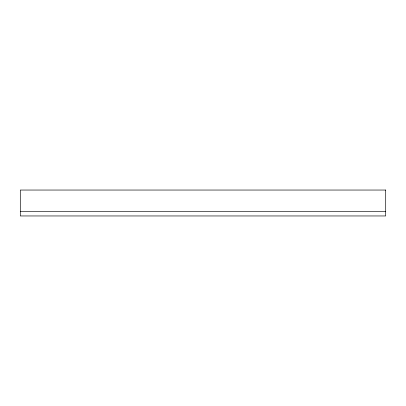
<?xml version="1.0" encoding="UTF-8"?>
<svg xmlns="http://www.w3.org/2000/svg" width="406" height="406" viewBox="0 0 406 406"><rect width="100%" height="100%" fill="white"/><g stroke="black" fill="none" stroke-linecap="round" stroke-linejoin="round"><path stroke-width="0.61" d="M20.3 211.521L385.7 211.521M385.7 190.044L20.3 190.044L20.3 215.956L385.7 215.956L385.7 190.044"/></g></svg>
